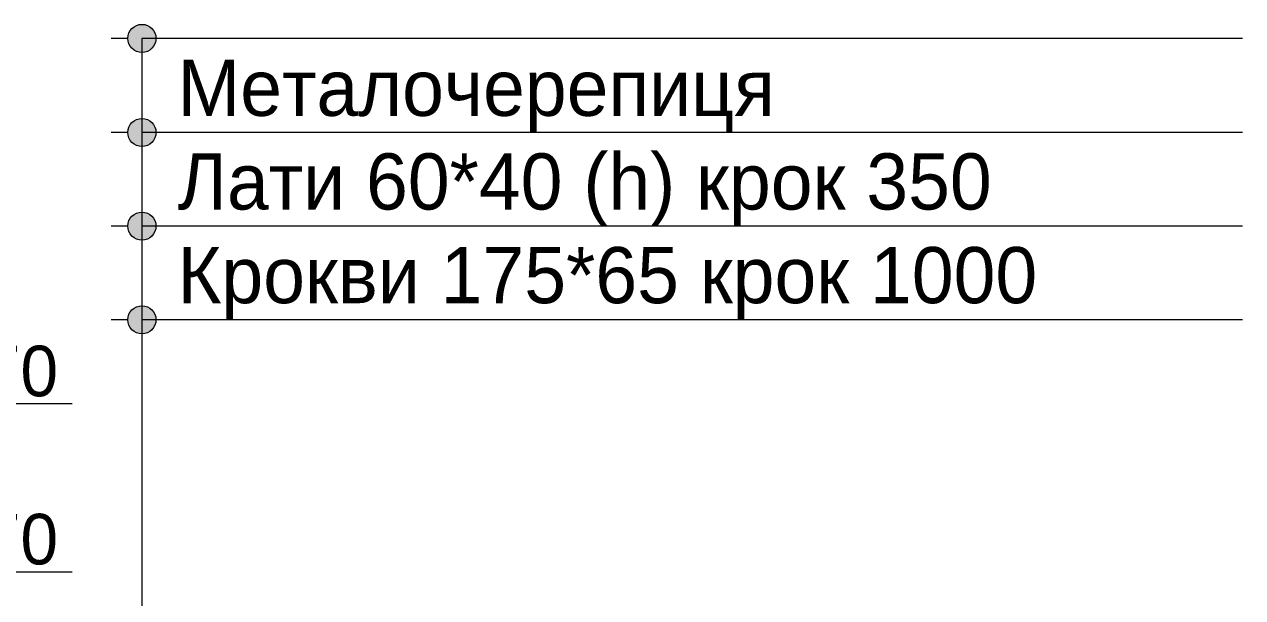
# Model space of a CAD drawing. Extents: x -464571 to -430223, y -12741 to 36790.
# Drawn here: x -456231 to -449728, y 33729 to 36790 of the extents above; entities that cross this region are included whole.
import ezdxf

# ---------------------------------------------------------------- set-up
doc = ezdxf.new("R2010")
doc.units = 0
doc.header["$MEASUREMENT"] = 0
doc.layers.add('0_Ном_пера__1', color=7, linetype='Continuous', lineweight=13)
doc.layers.add('0_Ном_пера__98', color=7, linetype='Continuous', lineweight=13, true_color=0x001f3e)
doc.styles.add('СГЕНЕРИР_СТИЛЬ_2', font='GOTHIC.TTF')

# ---------------------------------------------------------------- blocks, each defined once
blk = doc.blocks.new('Линейный размер_8', base_point=(-457463.7, 28400))
at = {"layer": '0_Ном_пера__98', "linetype": 'Continuous'}
for points in [[(-457463.7, 34570), (-457801.1, 34765), (-457463.7, 34765)], [(-457463.7, 33672.1), (-457801.1, 33867.1), (-457463.7, 33867.1)], [(-457463.7, 31200), (-457801.1, 31005), (-457463.7, 31005)], [(-457463.7, 30800), (-457801.1, 30605), (-457463.7, 30605)], [(-457463.7, 28400), (-457801.1, 28595), (-457463.7, 28595)]]:
    blk.add_hatch(color=256, dxfattribs=at).paths.add_polyline_path(points, flags=0)
for p, q in [((-457463.7, 34570), (-457463.7, 35350)), ((-457463.7, 34570), (-457801.1, 34765)), ((-457801.1, 34765), (-457463.7, 34765)), ((-457463.7, 34765), (-455976.2, 34765)), ((-457463.7, 34570), (-459015.7, 34570)), ((-457463.7, 34570), (-457317.5, 34570)), ((-457463.7, 33672.1), (-457463.7, 34452.1)), ((-457463.7, 33672.1), (-457801.1, 33867.1)), ((-457801.1, 33867.1), (-457463.7, 33867.1)), ((-457463.7, 33867.1), (-455976.2, 33867.1)), ((-457463.7, 33672.1), (-457610, 33672.1)), ((-457463.7, 33672.1), (-457317.5, 33672.1)), ((-457463.7, 31200), (-457801.1, 31005)), ((-457463.7, 31200), (-457610, 31200)), ((-457463.7, 31200), (-453123.9, 31200)), ((-457463.7, 31200), (-457463.7, 30420)), ((-457801.1, 31005), (-457463.7, 31005)), ((-457463.7, 31005), (-455976.2, 31005)), ((-457463.7, 30800), (-457801.1, 30605)), ((-457463.7, 30800), (-457610, 30800)), ((-457463.7, 30800), (-454538.9, 30800)), ((-457463.7, 30800), (-457463.7, 30020)), ((-457801.1, 30605), (-457463.7, 30605)), ((-457463.7, 30605), (-455976.2, 30605)), ((-457463.7, 28400), (-457463.7, 29180)), ((-457463.7, 28400), (-457801.1, 28595)), ((-457801.1, 28595), (-457463.7, 28595)), ((-457463.7, 28595), (-455976.2, 28595)), ((-457463.7, 28400), (-457610, 28400)), ((-457463.7, 28400), (-457282, 28400))]:
    blk.add_line(p, q, dxfattribs=at)
at = {"layer": '0_Ном_пера__98', "char_height": 270, "attachment_point": 1, "style": 'СГЕНЕРИР_СТИЛЬ_2'}
for s, insert in [('{+34,570}', (-457366.2, 35074)), ('{+33,670}', (-457366.2, 34176.1)), ('{+31,200}', (-457366.2, 30966)), ('{+30,800}', (-457366.2, 30566)), ('{+28,400}', (-457366.2, 28904))]:
    blk.add_mtext(s, dxfattribs=dict(at, insert=insert))
blk = doc.blocks.new('Линия_160', base_point=(-455603.5, 36212.4))
at = {"layer": '0_Ном_пера__1', "linetype": 'Continuous'}
blk.add_hatch(color=256, dxfattribs=at).paths.add_polyline_path([(-455528.5, 36212.4), (-455534.2, 36241.1), (-455550.4, 36265.4), (-455574.8, 36281.7), (-455603.5, 36287.4), (-455632.2, 36281.7), (-455656.5, 36265.4), (-455672.8, 36241.1), (-455678.5, 36212.4), (-455672.8, 36183.7), (-455656.5, 36159.4), (-455632.2, 36143.1), (-455603.5, 36137.4), (-455574.8, 36143.1), (-455550.4, 36159.4), (-455534.2, 36183.7)], flags=0)
blk.add_line((-455678.5, 36212.4), (-455767.5, 36212.4), dxfattribs=at)
blk.add_circle((-455603.5, 36212.4), 75, dxfattribs=at)
blk = doc.blocks.new('Линия_161', base_point=(-455603.5, 35712.4))
at = {"layer": '0_Ном_пера__1', "linetype": 'Continuous'}
blk.add_hatch(color=256, dxfattribs=at).paths.add_polyline_path([(-455528.5, 35712.4), (-455534.2, 35741.1), (-455550.4, 35765.4), (-455574.8, 35781.7), (-455603.5, 35787.4), (-455632.2, 35781.7), (-455656.5, 35765.4), (-455672.8, 35741.1), (-455678.5, 35712.4), (-455672.8, 35683.7), (-455656.5, 35659.4), (-455632.2, 35643.1), (-455603.5, 35637.4), (-455574.8, 35643.1), (-455550.4, 35659.4), (-455534.2, 35683.7)], flags=0)
blk.add_line((-455678.5, 35712.4), (-455767.5, 35712.4), dxfattribs=at)
blk.add_circle((-455603.5, 35712.4), 75, dxfattribs=at)
blk = doc.blocks.new('Линия_162', base_point=(-455603.5, 35212.4))
at = {"layer": '0_Ном_пера__1', "linetype": 'Continuous'}
blk.add_hatch(color=256, dxfattribs=at).paths.add_polyline_path([(-455528.5, 35212.4), (-455534.2, 35241.1), (-455550.4, 35265.4), (-455574.8, 35281.7), (-455603.5, 35287.4), (-455632.2, 35281.7), (-455656.5, 35265.4), (-455672.8, 35241.1), (-455678.5, 35212.4), (-455672.8, 35183.7), (-455656.5, 35159.4), (-455632.2, 35143.1), (-455603.5, 35137.4), (-455574.8, 35143.1), (-455550.4, 35159.4), (-455534.2, 35183.7)], flags=0)
blk.add_line((-455678.5, 35212.4), (-455767.5, 35212.4), dxfattribs=at)
blk.add_circle((-455603.5, 35212.4), 75, dxfattribs=at)
blk = doc.blocks.new('Линия_177', base_point=(-455603.5, 36714.8))
at = {"layer": '0_Ном_пера__1', "linetype": 'Continuous'}
blk.add_hatch(color=256, dxfattribs=at).paths.add_polyline_path([(-455528.5, 36714.8), (-455534.2, 36743.5), (-455550.4, 36767.8), (-455574.8, 36784.1), (-455603.5, 36789.8), (-455632.2, 36784.1), (-455656.5, 36767.8), (-455672.8, 36743.5), (-455678.5, 36714.8), (-455672.8, 36686.1), (-455656.5, 36661.7), (-455632.2, 36645.5), (-455603.5, 36639.8), (-455574.8, 36645.5), (-455550.4, 36661.7), (-455534.2, 36686.1)], flags=0)
blk.add_line((-455678.5, 36714.8), (-455767.5, 36714.8), dxfattribs=at)
blk.add_circle((-455603.5, 36714.8), 75, dxfattribs=at)

msp = doc.modelspace()

# ---------------------------------------------------------------- linework, layer by layer
at = {"layer": '0_Ном_пера__1', "linetype": 'Continuous'}
for p, q in [((-455603.5, 36714.8), (-455603.5, 31597.5)), ((-449728.1, 36714.8), (-455603.5, 36714.8)), ((-449728.1, 36212.4), (-455603.5, 36212.4)), ((-449728.1, 35712.4), (-455603.5, 35712.4)), ((-449728.1, 35212.4), (-455603.5, 35212.4))]:
    msp.add_line(p, q, dxfattribs=at)

# ---------------------------------------------------------------- block references
at = {"linetype": 'Continuous'}
for name, p in [('Линия_177', (-455603.5, 36714.8)), ('Линия_160', (-455603.5, 36212.4)), ('Линия_161', (-455603.5, 35712.4)), ('Линейный размер_8', (-457463.7, 28400)), ('Линия_162', (-455603.5, 35212.4))]:
    msp.add_blockref(name, p, dxfattribs=at)

# ---------------------------------------------------------------- texts
at = {"layer": '0_Ном_пера__1', "linetype": 'Continuous', "insert": (-455412.9, 36601.1), "char_height": 300, "attachment_point": 1, "style": 'СГЕНЕРИР_СТИЛЬ_2'}
msp.add_mtext('{Металочерепиця\\PЛати 60*40 (h) крок 350\\PКрокви 175*65 крок 1000\\P}', dxfattribs=at)

doc.saveas('drawing.dxf')
